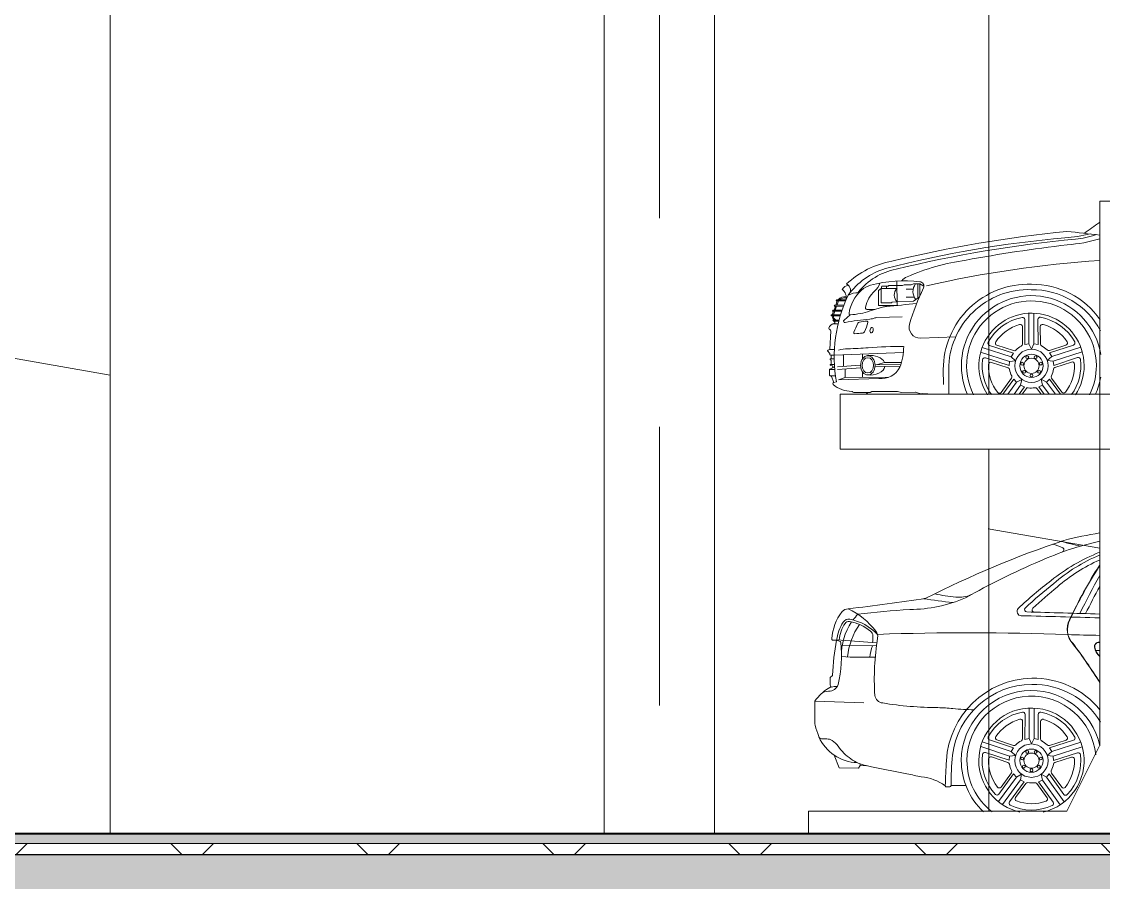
# Model space of a CAD drawing. Header units: millimetres. Extents: x 51154 to 151340, y -24069 to 30962.
# Drawn here: x 69023 to 73957, y -10575 to -6651 of the extents above; entities that cross this region are included whole.
import ezdxf

# ---------------------------------------------------------------- set-up
doc = ezdxf.new("R2010")
doc.units = ezdxf.units.MM
doc.linetypes.add('Осевые', pattern=[6350, 1270, -952.5, 3175, -952.5])
for name, color, linetype, lineweight in [('Общие ребра', 7, 'Continuous', 9), ('Отделка 1 _4_-1', 7, 'Continuous', 9), ('Перекрытия', 7, 'Continuous', 9), ('Стены', 7, 'Continuous', 9), ('Структура _1_', 7, 'Continuous', 18), ('Штриховка разреза-2', 7, 'Continuous', 9)]:
    doc.layers.add(name, color=color, linetype=linetype, lineweight=lineweight)
for name, color, linetype, lineweight, true_color in [('Оси-3', 7, 'Осевые', 9, 0xaaaaaa), ('Парковка-1', 7, 'Continuous', 9, 0xaaaaaa), ('Элементы узлов-1', 7, 'Continuous', 9, 0xaaaaaa)]:
    doc.layers.add(name, color=color, linetype=linetype, lineweight=lineweight, true_color=true_color)

# ---------------------------------------------------------------- blocks, each defined once
blk = doc.blocks.new('Стена монолитная - Стена монолитная-463893-Разрез 1-1')
at = {"layer": 'Стены'}
blk.add_line((61831.6, -10450), (82083.6, -10450), dxfattribs=at)
blk = doc.blocks.new('Прк_Свб_Механизированная парковка_Параллельная - Прк_Свб_Механизированная парковка_Параллельная-8455325-Разрез 1-1')
at = {"layer": 'Парковка-1'}
for p, q in [((74240.2, -7470), (73940.2, -7470)), ((73940.2, -7470), (73940.2, -8350)), ((74240.2, -7470), (73940.2, -7470)), ((73940.2, -7470), (73940.2, -9950)), ((72756.2, -8600), (72756.2, -8350)), ((72756.2, -8539.9), (72756.2, -8350)), ((72756.2, -8350), (73940.2, -8350)), ((72756.2, -8350), (73940.2, -8350)), ((72756.2, -8600), (73940.2, -8600)), ((73940.2, -8600), (73940.2, -9950)), ((73940.2, -9950), (73790.2, -10250)), ((73940.2, -9950), (73790.2, -10250)), ((73790.2, -10250), (72612.2, -10250)), ((72612.2, -10250), (72612.2, -10350)), ((73790.2, -10250), (72612.2, -10250)), ((72612.2, -10250), (72612.2, -10350)), ((72612.2, -10350), (75568.2, -10350)), ((72612.2, -10350), (75568.2, -10350))]:
    blk.add_line(p, q, dxfattribs=at)
at = {"layer": 'Элементы узлов-1'}
for p, q in [((73940.2, -9950), (73940.2, -7470)), ((73940.2, -7470), (74240.2, -7470)), ((73015.4, -7833.4), (73015.9, -7944.8)), ((72931, -7876.7), (72942.6, -7867.4)), ((72931.3, -7945.1), (72931, -7876.7)), ((72946.2, -7857), (72942.6, -7867.4)), ((72942.6, -7867.4), (73015.6, -7867.1)), ((72942.6, -7867.4), (72942.8, -7932.8)), ((72976.5, -7856.8), (72946.2, -7857)), ((72968, -7856.9), (72968, -7867.3)), ((73015.5, -7854.5), (72976.4, -7854.6)), ((72976.4, -7854.6), (72976.5, -7856.8)), ((73040.1, -7854.4), (73015.5, -7854.5)), ((73048, -7850.9), (73040.1, -7854.4)), ((73080.3, -7850.8), (73048, -7850.9)), ((73057.6, -7870.1), (73089.2, -7870)), ((73090.6, -7846.2), (73080.3, -7850.8)), ((73118.9, -7846.1), (73090.6, -7846.2)), ((73110.1, -7846.2), (73110.3, -7911.7)), ((73137.9, -7856.5), (73118.9, -7846.1)), ((73118.9, -7846.1), (73119.1, -7901.8)), ((72731.3, -7942.8), (72773.6, -7942.6)), ((72743.2, -7924), (72736.6, -7942.8)), ((72737.9, -7924), (72739.7, -7919)), ((72781.2, -7923.9), (72737.9, -7924)), ((72739.7, -7919), (72783.3, -7918.9)), ((72748.5, -7924), (72741.9, -7942.7)), ((72942.8, -7932.8), (72991.4, -7932.6)), ((72991.4, -7929.2), (73015.8, -7929.1)), ((72991.4, -7932.6), (72991.4, -7929.2)), ((73015.8, -7929.1), (73091.1, -7925.5)), ((73057.7, -7906.5), (73094, -7906.4)), ((73091.1, -7925.5), (73116.7, -7907.1)), ((72758, -7987.7), (72715.7, -7987.8)), ((72721.1, -7971.6), (72722.9, -7966.6)), ((72763.2, -7971.4), (72721.1, -7971.6)), ((72726.4, -7971.5), (72722, -7984)), ((72722.9, -7966.6), (72764.9, -7966.4)), ((72731.7, -7971.5), (72726, -7987.8)), ((72734.8, -7947.8), (72728.2, -7966.5)), ((72729.5, -7947.8), (72731.3, -7942.8)), ((72771.6, -7947.6), (72729.5, -7947.8)), ((72740.1, -7947.8), (72733.5, -7966.5)), ((72801.7, -7987.7), (72774, -8012.6)), ((72878, -7963.4), (72914.5, -7963.2)), ((72892.4, -7969.8), (72948.9, -7953.1)), ((73015.9, -7944.8), (72931.3, -7945.1)), ((73617.2, -8119.2), (73616.6, -7980.2)), ((73639.3, -7980.1), (73639.8, -8119.1)), ((72756.4, -7992.7), (72715.2, -7992.8)), ((72751.2, -8011.4), (72722.2, -8011.5)), ((72746.8, -8028.9), (72722.6, -8029)), ((72749.9, -8016.4), (72727.9, -8016.5)), ((72731.6, -8022.4), (72731.4, -8023.6)), ((72922.9, -7999.9), (73039.3, -7996.6)), ((73587.6, -8120.9), (73587.3, -8041.2)), ((73598.3, -8123.5), (73597.8, -8008.8)), ((73658.7, -8123.3), (73658.3, -8008.6)), ((73669.3, -8120.6), (73669, -8040.9)), ((72713.6, -8060.1), (72708.4, -8145.8)), ((73283.1, -8087.9), (73122.3, -8093.5)), ((73403.9, -8136), (73536.2, -8178.5)), ((73546.1, -8161.8), (73436.8, -8126.7)), ((73546.8, -8150.8), (73470.9, -8126.5)), ((73617.2, -8119.2), (73598.3, -8123.5)), ((73628.6, -8144.1), (73617.2, -8119.2)), ((73639.8, -8119.1), (73628.6, -8144.1)), ((73639.8, -8119.1), (73658.7, -8123.3)), ((73710.4, -8150.2), (73786.1, -8125.3)), ((73711.2, -8161.1), (73820.2, -8125.3)), ((73853.2, -8134.3), (73721.2, -8177.8)), ((72699.4, -8153.7), (72707.6, -8162.1)), ((72708.4, -8145.8), (72700.5, -8148.9)), ((72708.4, -8145.8), (72730.2, -8145.7)), ((72708.4, -8164.1), (72708.6, -8168.4)), ((72711.5, -8171.3), (72712.5, -8171.3)), ((72712.5, -8171.3), (72729.4, -8171.5)), ((72715.5, -8187.7), (72713.4, -8187.7)), ((72715.4, -8174.3), (72715.5, -8187.7)), ((72715.5, -8187.7), (72729.5, -8187.6)), ((73044.7, -8158.6), (72729.4, -8171.9)), ((72772, -8170.1), (72772.2, -8222.5)), ((72858.3, -8166.4), (72858.4, -8187.3)), ((73529.3, -8200), (73397, -8157.6)), ((73527.6, -8219.3), (73418.4, -8184.3)), ((73536.2, -8178.5), (73546.1, -8161.8)), ((73536.2, -8178.5), (73556.5, -8196.9)), ((73721.2, -8177.8), (73701, -8196.3)), ((73721.2, -8177.8), (73711.2, -8161.1)), ((73728.2, -8199.2), (73860.2, -8155.8)), ((73730.1, -8218.5), (73839, -8182.7)), ((72732.1, -8237.4), (72708.2, -8237.5)), ((72708.2, -8237.5), (72708.3, -8263.2)), ((72721.2, -8228.7), (72709.8, -8234.9)), ((72710.4, -8190.7), (72710.4, -8190.9)), ((72712.6, -8214.3), (72710.5, -8214.3)), ((72710.5, -8214.3), (72710.5, -8215.9)), ((72730.4, -8214.3), (72712.6, -8214.3)), ((72713.2, -8218.8), (72720.2, -8219.7)), ((72715.5, -8195.9), (72715.6, -8211.3)), ((72722.8, -8222.6), (72722.8, -8226.1)), ((72722.8, -8226.1), (72731.1, -8226)), ((72743.7, -8224.6), (72849.2, -8217)), ((72743.8, -8237.1), (72850.4, -8229.4)), ((72779.8, -8272.6), (72779.6, -8234.5)), ((72915.5, -8222.8), (73030.4, -8222.4)), ((72915.6, -8215), (73033, -8214.6)), ((72958.2, -8204.4), (73036.2, -8204.2)), ((73226.5, -8237.3), (73226.8, -8304.7)), ((73251.8, -8350), (73251.4, -8237.2)), ((73521.9, -8228.6), (73445.9, -8204.3)), ((73529.3, -8200), (73527.6, -8219.3)), ((73556.5, -8196.9), (73529.3, -8200)), ((73701, -8196.3), (73728.2, -8199.2)), ((73728.2, -8199.2), (73730.1, -8218.5)), ((73735.9, -8227.8), (73811.7, -8202.9)), ((72711.3, -8266.2), (72713.3, -8266.2)), ((72712.3, -8266.2), (72735.3, -8266.1)), ((72716, -8268.1), (72727.6, -8296.2)), ((72748.4, -8283.6), (72779.8, -8272.6)), ((72932.7, -8278.1), (72748.4, -8283.6)), ((72779.8, -8272.6), (72977.9, -8271.8)), ((72858.7, -8248.5), (72858.7, -8272.3)), ((73537.7, -8276.7), (73491, -8341.4)), ((73547.9, -8280.8), (73498, -8350)), ((73560.7, -8295.3), (73547.9, -8280.8)), ((73560.7, -8295.3), (73584.4, -8281.7)), ((73584.4, -8281.7), (73579, -8308.5)), ((73679.4, -8308.1), (73673.7, -8281.3)), ((73673.7, -8281.3), (73697.6, -8294.8)), ((73697.6, -8294.8), (73710.3, -8280.2)), ((73710.3, -8280.2), (73761.5, -8350)), ((73720.5, -8276), (73767.6, -8340.3)), ((72726.6, -8296.4), (72739.6, -8293.5)), ((72904.9, -8336.8), (73017.5, -8336.4)), ((73017.5, -8336.4), (73035.5, -8341)), ((73521.3, -8350), (73560.7, -8295.3)), ((73579, -8308.5), (73549.1, -8350)), ((73596.9, -8316.1), (73572.4, -8350)), ((73579, -8308.5), (73596.9, -8316.1)), ((73604, -8324.5), (73585.6, -8350)), ((73654.5, -8324.3), (73673.4, -8350)), ((73679.4, -8308.1), (73661.6, -8315.9)), ((73661.6, -8315.9), (73686.6, -8350)), ((73710, -8350), (73679.4, -8308.1)), ((73697.6, -8294.8), (73738.1, -8350)), ((72756.2, -8600), (72756.2, -8350)), ((72756.2, -8350), (76762.2, -8350)), ((72818.4, -8341.5), (72870.9, -8342)), ((72870.9, -8342), (72889, -8341.9)), ((72878.2, -8345.2), (72880.4, -8347.6)), ((72893, -8341.1), (72901, -8337.6)), ((73035.5, -8341), (73100.4, -8340.8)), ((73103.7, -8341.3), (73118.5, -8346.6)), ((76762.2, -8600), (72756.2, -8600)), ((72923.8, -9482.3), (72740.6, -9468.9)), ((72921.8, -9497.4), (72765.8, -9493.1)), ((73940.2, -9517.2), (73920.9, -9516.6)), ((73940.2, -9518.2), (73921.2, -9517.6)), ((73940.2, -9480.3), (73936.7, -9480.2)), ((73940.2, -9481.3), (73936.7, -9481.2)), ((72710.6, -9673.5), (72710.7, -9643.7)), ((72712.5, -9639.8), (72719.7, -9633.9)), ((72729.4, -9682.7), (72742.1, -9682.8)), ((72640.9, -9845.4), (72641.3, -9748.7)), ((72641.3, -9748.7), (72864.9, -9757.2)), ((73598.8, -9923.4), (73599.3, -9808.7)), ((73618.3, -9780.2), (73617.7, -9919.2)), ((73640.3, -9919.3), (73640.9, -9780.3)), ((73659.2, -9923.6), (73659.7, -9808.9)), ((73588.2, -9920.7), (73588.5, -9841)), ((73669.9, -9921), (73670.2, -9841.3)), ((73529.3, -9999.3), (73397.3, -9955.9)), ((73404.3, -9934.4), (73536.3, -9977.9)), ((73546.3, -9961.2), (73437.4, -9925.4)), ((73547.1, -9950.3), (73471.4, -9925.4)), ((73536.3, -9977.9), (73546.3, -9961.2)), ((73617.7, -9919.2), (73598.8, -9923.4)), ((73617.7, -9919.2), (73628.9, -9944.2)), ((73628.9, -9944.2), (73640.3, -9919.3)), ((73640.3, -9919.3), (73659.2, -9923.6)), ((73710.7, -9950.9), (73786.6, -9926.6)), ((73711.4, -9961.9), (73820.7, -9926.8)), ((73721.3, -9978.6), (73711.4, -9961.9)), ((73853.6, -9936.1), (73721.3, -9978.6)), ((73728.2, -10000.1), (73860.5, -9957.7)), ((73790.2, -10250), (73940.2, -9950)), ((72751.2, -10053.4), (72729.5, -9995.8)), ((73527.4, -10018.6), (73418.5, -9982.8)), ((73521.6, -10027.9), (73445.8, -10003)), ((73529.3, -9999.3), (73527.4, -10018.6)), ((73556.5, -9996.4), (73529.3, -9999.3)), ((73536.3, -9977.9), (73556.5, -9996.4)), ((73721.3, -9978.6), (73701, -9997)), ((73701, -9997), (73728.2, -10000.1)), ((73728.2, -10000.1), (73729.9, -10019.4)), ((73729.9, -10019.4), (73839.1, -9984.4)), ((73735.6, -10028.7), (73811.6, -10004.4)), ((72840.5, -10053.7), (72751.2, -10053.4)), ((72847.1, -10042.9), (72840.5, -10053.7)), ((72847.1, -10042.9), (72847.2, -10034.8)), ((72875.3, -10043), (72847.1, -10042.9)), ((73559.9, -10094.9), (73477.8, -10207)), ((73547.2, -10080.3), (73479.4, -10172.8)), ((73537, -10076.1), (73489.9, -10140.4)), ((73496, -10220.4), (73578.2, -10108.2)), ((73559.9, -10094.9), (73547.2, -10080.3)), ((73583.8, -10081.4), (73559.9, -10094.9)), ((73578.2, -10108.2), (73583.8, -10081.4)), ((73578.2, -10108.2), (73595.9, -10116)), ((73678.5, -10108.6), (73660.6, -10116.2)), ((73696.8, -10095.4), (73673.1, -10081.8)), ((73673.1, -10081.8), (73678.5, -10108.6)), ((73678.5, -10108.6), (73759.7, -10221.4)), ((73696.8, -10095.4), (73709.7, -10080.9)), ((73778.1, -10208.1), (73696.8, -10095.4)), ((73709.7, -10080.9), (73776.7, -10173.9)), ((73719.8, -10076.8), (73766.5, -10141.5)), ((73254.9, -10139.7), (73240.7, -10139.6)), ((73258.8, -10137.8), (73262.5, -10133.2)), ((73262.5, -10133.2), (73329.6, -10133.5)), ((73595.9, -10116), (73528.1, -10208.5)), ((73603, -10124.4), (73555.8, -10188.7)), ((73653.5, -10124.6), (73700.2, -10189.3)), ((73660.6, -10116.2), (73727.7, -10209.3)), ((72612.2, -10350), (72612.2, -10250)), ((72612.2, -10250), (73790.2, -10250)), ((75568.2, -10350), (72612.2, -10350))]:
    blk.add_line(p, q, dxfattribs=at)
for centre, radius in [((73628.9, -8220), 76), ((73628.9, -8220), 53.1), ((73628.9, -8220), 34.5), ((73609.7, -8180.6), 6.42), ((73647.7, -8180.5), 6.42), ((73586.1, -8210.5), 6.42), ((73671.5, -8210.1), 6.42), ((73594.7, -8247.5), 6.42), ((73629, -8263.9), 6.42), ((73663.2, -8247.2), 6.42), ((73628.6, -10020.2), 76), ((73628.6, -10020.2), 53.1), ((73586, -10010.2), 6.42), ((73628.6, -10020.2), 34.5), ((73609.8, -9980.6), 6.42), ((73647.8, -9980.7), 6.42), ((73671.4, -10010.6), 6.42), ((73594.3, -10047.3), 6.42), ((73628.5, -10064), 6.42), ((73662.8, -10047.6), 6.42)]:
    blk.add_circle(centre, radius, dxfattribs=at)
for centre, radius, start, end in [((75760.2, -10178.8), 3184.5, 124.888, 126.4083), ((74197.4, -12527.4), 4908.1, 94.8685, 104.5662), ((74386.8, -13540.2), 5962.7, 95.74068, 103.52661), ((74369.3, -13389.2), 5771.8, 95.37104, 103.60953), ((73716.3, -6839.4), 800.2, 274.6254, 283.0487), ((72052.5, -24176.5), 16659.9, 83.49383, 84.01239), ((73732.1, -6929.3), 741.8, 274.6073, 286.327), ((73793.1, -7251.3), 393.1, 275.2546, 289.4432), ((74623, -14744.3), 7124.4, 96.70069, 100.4542), ((73066.4, -8148.7), 412.5, 100.3678, 132.9774), ((73473.8, -8755.2), 1027, 98.0339, 113.6844), ((74282.7, -12844.3), 5116.1, 93.8398, 102.7858), ((73056.4, -8088.5), 325.2, 106.682, 144.1528), ((73067.2, -8064.2), 290.2, 101.134, 142.0345), ((73049.2, -8427.9), 595.5, 83.1436, 105.0344), ((72861.3, -7818.7), 80.2, 311.7943, 342.3945), ((73086.4, -7873.5), 64, 113.0703, 140.1857), ((73117.9, -7856.5), 20, 334.2256, 83.1436), ((72795.4, -7885), 31.9, 92.3572, 156.6416), ((72735.6, -7910.1), 48.6, 349.5146, 51.0492), ((72772.4, -7875), 30.8, 311.4127, 65.517), ((72834.2, -7974.4), 86.8, 85.5453, 118.4668), ((72973.2, -8007.4), 178.3, 132.2246, 171.8068), ((73464.2, -8167.4), 686.3, 155.7605, 155.9412), ((72920.6, -7949.4), 100, 105.0344, 132.2246), ((73007.8, -7982.7), 139.7, 131.7943, 167.6246), ((73047.9, -7898), 44.7, 136.3173, 224.1217), ((74103, -8332.2), 1074, 154.2256, 163.626), ((73146.4, -7881.1), 58.2, 143.2389, 219.4742), ((73615.2, -8236.5), 388.6, 88.0502, 180.1141), ((73615.2, -8236.5), 363.8, 88.0502, 180.1141), ((73631.4, -8226.9), 378.8, 34.7485, 90.6275), ((73631.4, -8226.9), 354, 27.9181, 90.6275), ((73381, -8178.4), 651.6, 154.5158, 190.1694), ((72775.9, -7942.9), 37.9, 77.7391, 140.9527), ((72775.9, -7942.9), 32.9, 75.5252, 133.4054), ((74361.8, -22099.9), 14219, 95.07279, 95.62768), ((73628.9, -8220), 319.8, 9.25, 204.1915), ((73628.9, -8220), 295.9, 0.2195, 206.4547), ((72743.4, -7993), 28.2, 169.492, 179.7212), ((72743.4, -7993), 23.2, 157.9645, 167.1406), ((72801.7, -7982.7), 5, 171.8068, 273.4966), ((72781, -7644.3), 344, 273.4966, 288.8807), ((72880.1, -7954.6), 9.01, 167.6246, 256.0634), ((72977.2, -8049), 100, 95.6277, 106.4524), ((73628.9, -8220), 240.1, 0.2195, 213.4911), ((72732.8, -8056), 28.9, 100.8002, 165.8159), ((72743.4, -7993), 23.2, 179.6137, 233.1243), ((72743.4, -7993), 28.2, 221.2227, 239.6769), ((72746, -7992.1), 20.8, 182.0444, 248.5052), ((72726.5, -8022.8), 5, 280.8002, 350.6413), ((72726.7, -8021.6), 5, 350.6413, 59.6769), ((72777.9, -8016.9), 5.81, 132.0038, 276.6147), ((72966.4, -8956.3), 952.3, 94.5444, 101.3771), ((73258.5, -8249), 476.4, 152.121, 157.4992), ((72846.2, -8030.9), 10, 100.0256, 152.121), ((72971, -8737.3), 727.3, 97.4217, 100.0256), ((72649.7, -7960.8), 240.9, 334.2776, 345.2097), ((72877.8, -8021), 5, 345.2097, 97.4217), ((72884.1, -7920.2), 87, 274.5444, 290.5725), ((72925.1, -8029.7), 29.8, 94.2265, 110.5725), ((73120.6, -8043.6), 50, 163.626, 272.0177), ((73628.9, -8220), 225.1, 100.9918, 151.4472), ((73628.9, -8220), 196.1, 106.0789, 146.3601), ((73577.3, -8041.2), 10, 0.2195, 106.0789), ((73587.8, -8008.9), 10, 0.2195, 100.9918), ((73668.3, -8008.6), 10, 79.4472, 180.2195), ((73679, -8040.8), 10, 74.3601, 180.2195), ((73628.9, -8220), 225.1, 28.9918, 79.4472), ((73628.9, -8220), 196.1, 34.0789, 74.3601), ((72711.5, -8048.5), 6.71, 184.2229, 255.562), ((72708.6, -8059.8), 5, 356.5308, 75.562), ((72822.9, -8068.6), 5, 157.4992, 274.884), ((72960.3, -9676.4), 1608.6, 93.6352, 94.884), ((72857.7, -8061), 10, 273.6352, 334.2776), ((72781.2, -6938), 1204.3, 270.5296, 274.9172), ((73054.4, -10359.4), 2228, 90.2195, 94.3763), ((72782.2, -8133.2), 263.7, 339.2478, 0.3936), ((73439.9, -8117.2), 10, 151.4472, 252.2195), ((73473.9, -8117), 10, 146.3601, 252.2195), ((73628.9, -8220), 101.5, 117.3498, 135.0892), ((73577.6, -8121), 10, 297.3498, 0.2195), ((73679.3, -8120.6), 10, 180.2195, 243.0892), ((73628.9, -8220), 101.5, 45.3498, 63.0892), ((73783, -8115.8), 10, 288.2195, 34.0789), ((73817, -8115.8), 10, 288.2195, 28.9918), ((72701.6, -8151.7), 3, 111.4373, 224.3344), ((72705.4, -8164.2), 3, 1.8959, 44.3344), ((72711.6, -8168.3), 3, 181.8959, 268.1755), ((72713.4, -8190.7), 3, 90.2195, 180.2195), ((72712.4, -8174.3), 3, 0.2195, 88.1755), ((72792.9, -8301.8), 159.5, 90.2195, 106.139), ((73415.3, -8193.8), 10, 72.2195, 172.9918), ((73549.9, -8141.3), 10, 252.2195, 315.0892), ((73707.2, -8140.7), 10, 225.3498, 288.2195), ((73842.2, -8192.2), 10, 7.4472, 108.2195), ((72711.2, -8237.5), 3, 118.2037, 180.2195), ((72712.4, -8190.9), 2, 180.2195, 270.2195), ((72713.5, -8215.8), 3, 180.2195, 263.1652), ((72712.5, -8195.9), 3, 0.2195, 90.2195), ((72712.6, -8211.3), 3, 270.2195, 0.2195), ((72719.8, -8222.6), 3, 0.2195, 83.1652), ((72719.8, -8226.1), 3, 298.2037, 0.2195), ((72897.3, -8050.3), 165.8, 276.3448, 291.5647), ((72942.3, -8180.4), 98.1, 264.385, 331.87), ((73628.9, -8220), 225.1, 172.9918, 215.6893), ((73628.9, -8220), 196.1, 178.0789, 218.3601), ((73442.9, -8213.8), 10, 72.2195, 178.0789), ((73518.8, -8238.2), 10, 9.3498, 72.2195), ((73628.9, -8220), 101.5, 189.3498, 207.0892), ((73628.9, -8220), 101.5, 333.3498, 351.0892), ((73739, -8237.3), 10, 108.2195, 171.0892), ((73628.9, -8220), 196.1, 322.0789, 2.3601), ((73628.9, -8220), 225.1, 324.3185, 7.4472), ((73814.8, -8212.4), 10, 2.3601, 108.2195), ((73628.9, -8220), 240.1, 326.5133, 0.2195), ((73628.9, -8220), 295.9, 333.5341, 0.2195), ((72711.3, -8263.2), 3, 180.2195, 270.2195), ((72713.3, -8269.2), 3, 22.2999, 90.2195), ((73529.6, -8270.8), 10, 324.2195, 27.0892), ((73728.5, -8270.1), 10, 153.3498, 216.2195), ((73628.9, -8220), 319.8, 335.7058, 350.7646), ((72727.7, -8301.3), 5, 102.6339, 229.6625), ((72810.6, -8203.7), 133.1, 229.6625, 269.2579), ((72808.9, -8342), 5.28, 34.5057, 89.9345), ((72904.9, -8346.8), 10, 90.2195, 113.3647), ((73612.1, -8330.3), 10, 81.3498, 144.2195), ((73628.9, -8220), 101.5, 261.3498, 279.0892), ((73646.5, -8330.2), 10, 36.2195, 99.0892), ((72819.6, -8332.3), 9.29, 226.7273, 262.612), ((72870.8, -8352), 10, 42.5971, 89.4289), ((72887.8, -8340.9), 10, 222.5971, 246.2531), ((72889, -8331.9), 10, 270.2195, 293.3647), ((73100.4, -8350.8), 10, 70.4639, 90.2195), ((73121.8, -8337.2), 10, 250.4639, 271.9185), ((73129.9, -8579.3), 232.3, 83.5759, 91.9185), ((73482.9, -8335.5), 10, 218.3601, 324.2195), ((73775.7, -8334.4), 10, 216.2195, 322.0789), ((75246, -13401.8), 4625.3, 108.5225, 116.9837), ((74237.1, -10367.6), 1380.3, 102.4499, 114.4068), ((73964.6, -8419.4), 632.4, 251.6712, 259.8128), ((74288.5, -11051.7), 2099, 99.5599, 104.1138), ((74250.6, -9860.2), 848.9, 111.5027, 128.8215), ((73686.7, -9220.8), 191.1, 63.4274, 78.34), ((73766.1, -9058.8), 10.7, 294.8404, 55.7436), ((74988.2, -12218.2), 3376.8, 113.0366, 119.4637), ((74239.6, -9799.7), 777.1, 112.7334, 130.9646), ((74233.3, -9779.9), 735.7, 113.5335, 131.4563), ((75768.6, -10294.4), 2169, 147.5309, 155.0124), ((75768.6, -10294.4), 2168, 147.5729, 155.0124), ((81366.8, -13177.8), 8436.5, 151.6802, 153.00918), ((74896.7, -10743.8), 1942.9, 127.3314, 133.1467), ((75038, -10860.8), 2103.9, 128.4367, 133.1097), ((73336.5, -8659.9), 617.4, 256.1274, 265.0776), ((73296.2, -9135.8), 139.8, 264.7892, 294.2245), ((75072.8, -10861.5), 2103.9, 129.0881, 133.1097), ((76921.1, -10861), 3400, 151.2568, 153.6086), ((71925.3, -1497.6), 7877.8, 276.32633, 278.9236), ((73073.8, -8695), 635.8, 270.0065, 293.487), ((73850.5, -4423.6), 4910.2, 261.6412, 263.2189), ((72945.3, -9479.5), 227.7, 142.4627, 176.4251), ((72799.1, -9377.1), 50, 96.5392, 133.4114), ((72631.9, -9654.3), 364.6, 38.0067, 63.7051), ((73027.4, -9537.4), 265.3, 135.897, 143.1996), ((73436.6, -14520.5), 5202.4, 93.998, 96.6197), ((73582.8, -9339.6), 20, 137.8992, 268.6911), ((72682.7, -48737.3), 39388, 88.17018, 88.69112), ((73607.1, -9332.1), 10, 133.5923, 268.579), ((72597.5, -50031.6), 40701.9, 88.1093, 88.57896), ((73641.9, -9332.8), 10, 133.5923, 268.579), ((72939.9, -9496.2), 201.2, 147.7042, 172.9415), ((72939.9, -9496.2), 190.8, 147.7042, 171.9792), ((73027.9, -9537.6), 265.8, 145.6217, 181.6287), ((72795.2, -9404.8), 30, 79.1223, 147.7042), ((72795.2, -9404.8), 19.6, 79.1223, 147.7042), ((73131.3, -9589.6), 344.9, 146.4759, 172.8924), ((72759.3, -9597), 215.2, 51.0293, 79.4047), ((72757, -9603.4), 232.2, 43.1743, 79.1223), ((73886.6, -9422.3), 94.8, 152.2845, 223.2315), ((73886.6, -9422.3), 93.8, 152.2845, 223.2315), ((72723, -9465.6), 5, 176.4251, 274.6925), ((73646.6, -9658.7), 925.5, 168.3325, 178.2373), ((72728.5, -9532.8), 62.4, 63.6427, 94.6925), ((72875.8, -9453.1), 30, 4.0315, 51.0293), ((72786.7, -9459.3), 119.3, 349.6176, 4.0315), ((74079, -9648.7), 1167.1, 170.7366, 183.627), ((72887.6, -9454.4), 40, 350.7366, 38.0067), ((73343.4, -21439.8), 12002.6, 87.85433, 91.99092), ((72947.5, -47797.6), 38361.2, 88.51696, 88.73739), ((72197.8, -9541.1), 564.4, 346.4287, 6.1277), ((72754, -9481.4), 5, 6.1277, 63.6427), ((73071.5, -9560.3), 180, 159.3705, 176.3478), ((72171.9, -10754.3), 2076.9, 31.5943, 37.5972), ((72171.9, -10754.3), 2077.9, 31.6359, 37.5972), ((73936.1, -9500.2), 20, 88.2298, 188.791), ((73983.7, -9492.8), 68.2, 188.791, 229.0799), ((73936.1, -9500.2), 19, 88.2298, 188.791), ((73983.7, -9492.8), 67.2, 188.791, 228.3501), ((72863, -8251.3), 1297.8, 265.5416, 272.4953), ((72715.7, -9643.7), 5, 129.2694, 179.7805), ((72716.6, -9630.1), 5, 309.2694, 358.2373), ((73638.8, -10042.8), 398.5, 91.2507, 176.7528), ((73639, -10032.3), 388.1, 38.9747, 91.3087), ((72831.5, -9891.5), 238.8, 122.7895, 142.3854), ((72702.5, -9753.5), 50, 88.5499, 133.0847), ((72729.2, -9732.7), 50, 89.7805, 122.7895), ((72704.9, -9659.8), 43.7, 268.5499, 341.7534), ((72715.6, -9673.5), 5, 179.7805, 189.6626), ((72733.9, -9670.4), 23.6, 189.6626, 217.4971), ((73633.1, -10039.6), 367.1, 90.4848, 173.1279), ((73628.6, -10020.2), 319.8, 12.2974, 179.7805), ((73637.4, -10031.6), 359.2, 31.4955, 91.187), ((72646.3, -9748.7), 5, 142.3854, 179.7805), ((72953.9, -9717.3), 40, 187.5282, 264.6369), ((73212.9, -8143.8), 1634.6, 260.7487, 269.6189), ((73628.6, -10020.2), 294.2, 5.1656, 179.7805), ((73189.7, -10545.1), 766.8, 83.9409, 89.073), ((73373.5, -8813.1), 974.9, 263.9409, 269.5473), ((73628.6, -10020.2), 240.1, 282.6985, 179.7805), ((73628.6, -10020.2), 225.1, 100.5528, 151.0082), ((73589.3, -9808.7), 10, 359.7805, 100.5528), ((73669.7, -9809), 10, 79.0082, 179.7805), ((73628.6, -10020.2), 225.1, 28.5528, 79.0082), ((72690.9, -9845.6), 50, 179.7805, 194.7781), ((73296.9, -9685.7), 676.8, 194.7781, 199.3384), ((73628.6, -10020.2), 196.1, 105.6399, 145.9211), ((73578.5, -9840.9), 10, 359.7805, 105.6399), ((73680.2, -9841.3), 10, 73.9211, 179.7805), ((73628.6, -10020.2), 196.1, 33.6399, 73.9211), ((72671.4, -9906.7), 13.4, 193.5787, 266.9623), ((72839.3, -9832), 197.2, 203.9041, 268.4034), ((73440.5, -9915.9), 10, 151.0082, 251.7805), ((73474.5, -9915.9), 10, 145.9211, 251.7805), ((73783.6, -9917.1), 10, 287.7805, 33.6399), ((73817.6, -9917.3), 10, 287.7805, 28.5528), ((72707.7, -9221.8), 699.3, 266.9623, 268.9453), ((72693.9, -9970.9), 50, 58.2984, 88.9453), ((72677, -9998.4), 82.3, 31.9512, 58.2984), ((72957.6, -9800.2), 261.4, 216.2667, 234.2488), ((73550.3, -9940.8), 10, 251.7805, 314.6502), ((73628.6, -10020.2), 101.5, 116.9108, 134.6502), ((73578.2, -9920.7), 10, 296.9108, 359.7805), ((73679.9, -9921.1), 10, 179.7805, 242.6502), ((73628.6, -10020.2), 101.5, 44.9108, 62.6502), ((73707.6, -9941.4), 10, 224.9108, 287.7805), ((72914.5, -9856.3), 190.7, 234.8987, 258.1546), ((74361.8, -10113.4), 1099.5, 173.8516, 181.0314), ((73628.6, -10020.2), 225.1, 172.5528, 223.0082), ((73415.3, -9992.3), 10, 71.7805, 172.5528), ((73628.6, -10020.2), 196.1, 177.6399, 217.9211), ((73442.7, -10012.5), 10, 71.7805, 177.6399), ((73628.6, -10020.2), 196.1, 321.6399, 1.9211), ((73628.6, -10020.2), 225.1, 316.5528, 7.0082), ((73814.7, -10013.9), 10, 1.9211, 107.7805), ((73842.2, -9993.9), 10, 7.0082, 107.7805), ((74774, -990.4), 9249.5, 258.15459, 259.32775), ((75157.7, -10164.9), 1922.2, 175.6839, 179.0968), ((73628.6, -10020.2), 319.8, 179.7805, 226.7698), ((73628.6, -10020.2), 294.2, 179.7805, 232.3962), ((73628.6, -10020.2), 240.1, 179.7805, 257.3507), ((73518.5, -10037.4), 10, 8.9108, 71.7805), ((73628.6, -10020.2), 101.5, 188.9108, 206.6502), ((73628.6, -10020.2), 101.5, 332.9108, 350.6502), ((73738.7, -10038.3), 10, 107.7805, 170.6502), ((73423.1, -8499.5), 1621.4, 257.0981, 259.4554), ((73103.4, -10320.8), 228.4, 54.6097, 84.227), ((73529, -10070.2), 10, 323.7805, 26.6502), ((73727.9, -10070.9), 10, 152.9108, 215.7805), ((73240.7, -10134.6), 5, 179.0968, 269.7805), ((73254.9, -10134.7), 5, 269.7805, 321.4326), ((73481.8, -10134.5), 10, 217.9211, 323.7805), ((73611, -10130.3), 10, 80.9108, 143.7805), ((73628.6, -10020.2), 101.5, 260.9108, 278.6502), ((73645.4, -10130.4), 10, 35.7805, 98.6502), ((73774.6, -10135.6), 10, 215.7805, 321.6399), ((73471.3, -10166.9), 10, 223.0082, 323.7805), ((73536.2, -10214.4), 10, 143.7805, 244.5528), ((73563.9, -10194.6), 10, 143.7805, 249.6399), ((73628.6, -10020.2), 196.1, 249.6399, 289.9211), ((73692.1, -10195.1), 10, 289.9211, 35.7805), ((73719.6, -10215.1), 10, 295.0082, 35.7805), ((73784.8, -10168.1), 10, 215.7805, 316.5528), ((73628.6, -10020.2), 225.1, 244.5528, 295.0082)]:
    blk.add_arc(centre, radius, start, end, dxfattribs=at)
for centre, major_axis, ratio in [((72899.5, -8057.7), (2.8, 12.2), 0.578435), ((72882.5, -8217.8), (-0.2, 44), 0.754102), ((72882.5, -8217.8), (-0.1, 34.8), 0.747903)]:
    blk.add_ellipse(centre, major_axis=major_axis, ratio=ratio, dxfattribs=at)
for start_param, end_param in [(0.28382, 1.757865), (4.4818, 6.156586)]:
    blk.add_ellipse((72894.1, -8217.7), major_axis=(67, 0.8), ratio=0.670423, start_param=start_param, end_param=end_param, dxfattribs=at)

msp = doc.modelspace()

# ---------------------------------------------------------------- hatches: boundary and pattern name
at = {"layer": 'Штриховка разреза-2'}
h = msp.add_hatch(dxfattribs=at)
h.set_pattern_fill('FP_4', color=256, style=0, pattern_type=2)
h.set_pattern_definition([(0, (99498.54, 6475), (812.8, 203.2), [67.056, -542.544, 67.056, -542.544, -3251.2]), (0, (99498.54, 6475), (812.8, 203.2), [-1219.2, 67.056, -1152.144, 67.056, -542.544, -1422.4]), (0, (99498.54, 6475), (812.8, 203.2), [-3048, 67.056, -339.344, 67.056, -948.944]), (120, (99803.34, 6576.6), (-582.3764, 602.30545), [67.056, -542.544, 67.056, -3793.744]), (120, (99803.34, 6576.6), (-582.3764, 602.30545), [-676.656, -542.544, 67.056, -1152.144, -2032]), (120, (99803.34, 6576.6), (-582.3764, 602.30545), [-2438.4, 67.056, -542.544, 67.056, -1355.344]), (120, (99803.34, 6576.6), (-582.3764, 602.30545), [-3115.056, -339.344, 67.056, -948.944]), (240, (99904.94, 6983), (-230.4236, -805.50545), [67.056, -542.544, 67.056, -542.544, -3251.2]), (240, (99904.94, 6983), (-230.4236, -805.50545), [-1219.2, 67.056, -1152.144, 67.056, -542.544, -1422.4]), (240, (99904.94, 6983), (-230.4236, -805.50545), [-3048, 67.056, -339.344, 67.056, -948.944])])
h.paths.add_polyline_path([(141324.8, -10398), (141324.8, -10355), (104481.6, -10355), (104481.6, -10398), (141267.3, -10398)], flags=0)
h.paths.add_polyline_path([(57585.9, -10398), (81781.6, -10398), (81781.6, -10355), (57476.6, -10355), (57476.6, -10398)], flags=0)
h = msp.add_hatch(dxfattribs=at)
h.set_pattern_fill('FP_10', color=256, style=0, pattern_type=2)
h.set_pattern_definition([(45, (99498.54, 6475), (-424.264, 424.264), []), (135, (99498.54, 6475), (-424.264, -424.264), [])])
h.paths.add_polyline_path([(141324.8, -10448), (141324.8, -10398), (104481.6, -10398), (104481.6, -10448), (141267.3, -10448)], flags=0)
h.paths.add_polyline_path([(57585.9, -10448), (81781.6, -10448), (81781.6, -10398), (57476.6, -10398), (57476.6, -10448)], flags=0)
h = msp.add_hatch(dxfattribs=at)
h.set_pattern_fill('FP_2', color=256, style=0, pattern_type=2)
h.set_pattern_definition([(45, (99498.54, 6475), (-424.264, 424.264), [600, -100, 20, -100]), (45, (99498.54, 6899), (-424.264, 424.264), [])])
h.paths.add_polyline_path([(141404.7, -10700), (141410.4, -10450), (104181.6, -10450), (104181.6, -10700), (141267.3, -10700)], flags=0)
h.paths.add_polyline_path([(57585.9, -10700), (82081.6, -10700), (82081.6, -10450), (57442.8, -10450), (57448.5, -10700)], flags=0)

# ---------------------------------------------------------------- linework, layer by layer
at = {"layer": 'Общие ребра'}
for p, q in [((81781.6, -10355), (57476.6, -10355)), ((81781.6, -10448), (57476.6, -10448))]:
    msp.add_line(p, q, dxfattribs=at)
at = {"layer": 'Оси-3'}
msp.add_line((71931.6, -22468.7), (71931.6, 29000), dxfattribs=at)
at = {"layer": 'Отделка 1 _4_-1'}
msp.add_line((81781.6, -10350), (57476.6, -10350), dxfattribs=at)
at = {"layer": 'Перекрытия'}
for p, q in [((69431.6, -10350), (73431.6, -10350)), ((71681.6, -10350), (72181.6, -10350)), ((71681.6, -10350), (72181.6, -10350)), ((71681.6, -10350), (72181.6, -10350)), ((71681.6, -10350), (72181.6, -10350)), ((71731.6, -10350), (72131.6, -10350)), ((71731.6, -10350), (72131.6, -10350)), ((73431.6, -10450), (69431.6, -10450)), ((69561.6, -10450), (70321.6, -10450)), ((70521.6, -10450), (71731.6, -10450)), ((72181.6, -10450), (71681.6, -10450)), ((72181.6, -10450), (71681.6, -10450)), ((72181.6, -10450), (71681.6, -10450)), ((72181.6, -10450), (71681.6, -10450)), ((72131.6, -10450), (71731.6, -10450)), ((72131.6, -10450), (71731.6, -10450))]:
    msp.add_line(p, q, dxfattribs=at)
at = {"layer": 'Стены'}
for p, q in [((69426.6, -6351), (69426.6, -10350)), ((71679.6, -6550), (71679.6, -10350)), ((72183.6, -6550), (72183.6, -10350)), ((73433.6, -6550), (73433.6, -8350)), ((63806.6, -7279.7), (69426.6, -8262.4)), ((73433.6, -8600), (73433.6, -10250)), ((73431.6, -8962.7), (73940.2, -9051.6)), ((68661.7, -10350), (81781.6, -10350)), ((69426.6, -10350), (71891.6, -10350)), ((71679.6, -10350), (72181.6, -10350)), ((71896.6, -10350), (73431.6, -10350))]:
    msp.add_line(p, q, dxfattribs=at)
at = {"layer": 'Структура _1_'}
for p, q in [((81781.6, -10398), (57476.6, -10398)), ((81781.6, -10450), (57442.8, -10450)), ((57476.6, -10450), (81781.6, -10450))]:
    msp.add_line(p, q, dxfattribs=at)

# ---------------------------------------------------------------- block references
at = {"layer": 'Парковка-1'}
msp.add_blockref('Прк_Свб_Механизированная парковка_Параллельная - Прк_Свб_Механизированная парковка_Параллельная-8455325-Разрез 1-1', (0, 0), dxfattribs=at)
at = {"layer": 'Стены'}
msp.add_blockref('Стена монолитная - Стена монолитная-463893-Разрез 1-1', (0, 0), dxfattribs=at)

doc.saveas('drawing.dxf')
